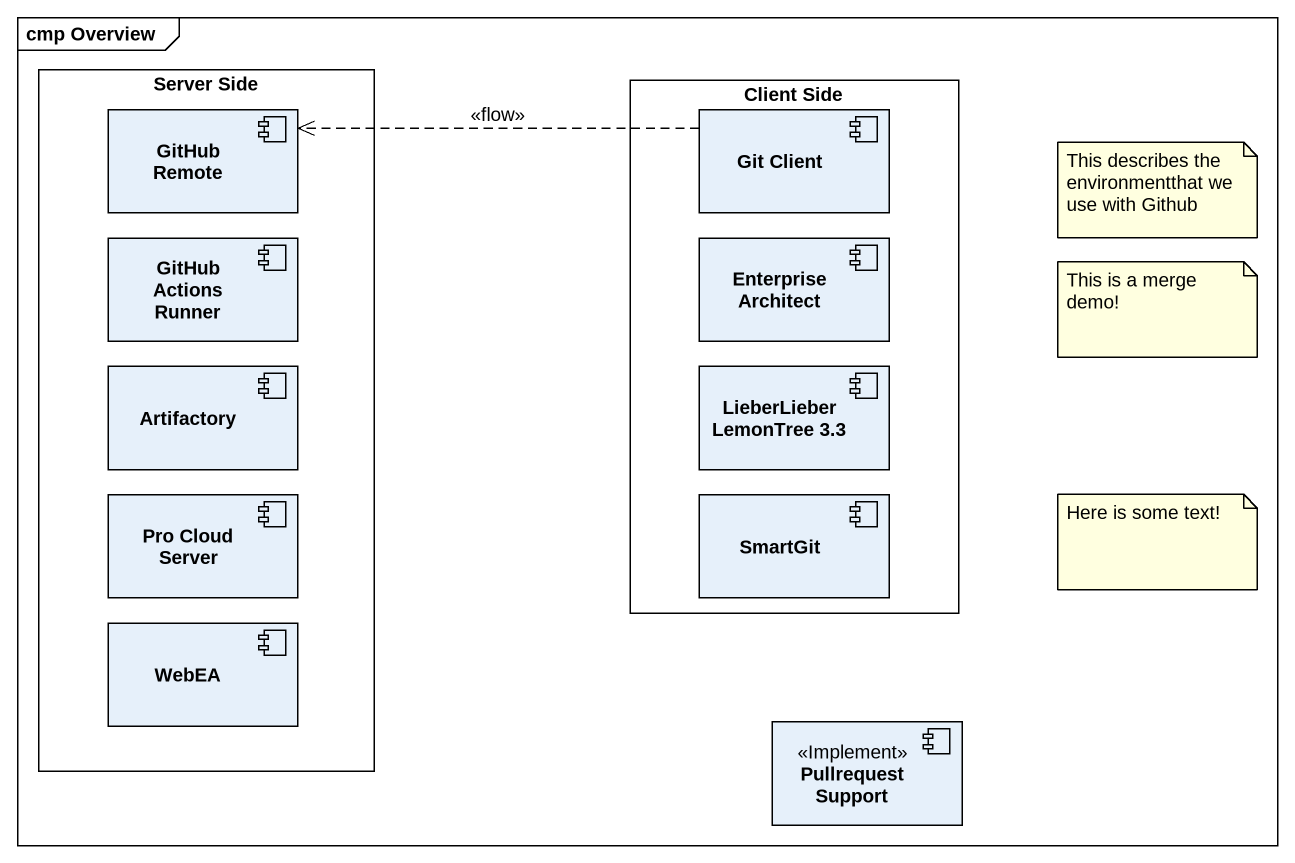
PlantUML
@startuml
mainframe cmp Overview
rectangle "Server Side" as Server_Side {
  component "GitHub Remote" as GitHub_Remote
  component "GitHub Actions Runner" as GitHub_Actions_Runner
  component Artifactory
  component "Pro Cloud Server" as Pro_Cloud_Server
  component WebEA
}
rectangle "Client Side" as Client_Side {
  component "Git Client" as Git_Client
  component "Enterprise Architect" as Enterprise_Architect
  component "LieberLieber LemonTree 3.3" as LieberLieber_LemonTree_3_3
  component SmartGit
}
component "Pullrequest Support" as Pullrequest_Support <<Implement>>
Git_Client .left.> GitHub_Remote : <<flow>>
note as N1
  This describes the environmentthat we use with Github
end note
note as N2
  This is a merge demo!
end note
note as N3
  Here is some text!
end note
@enduml
